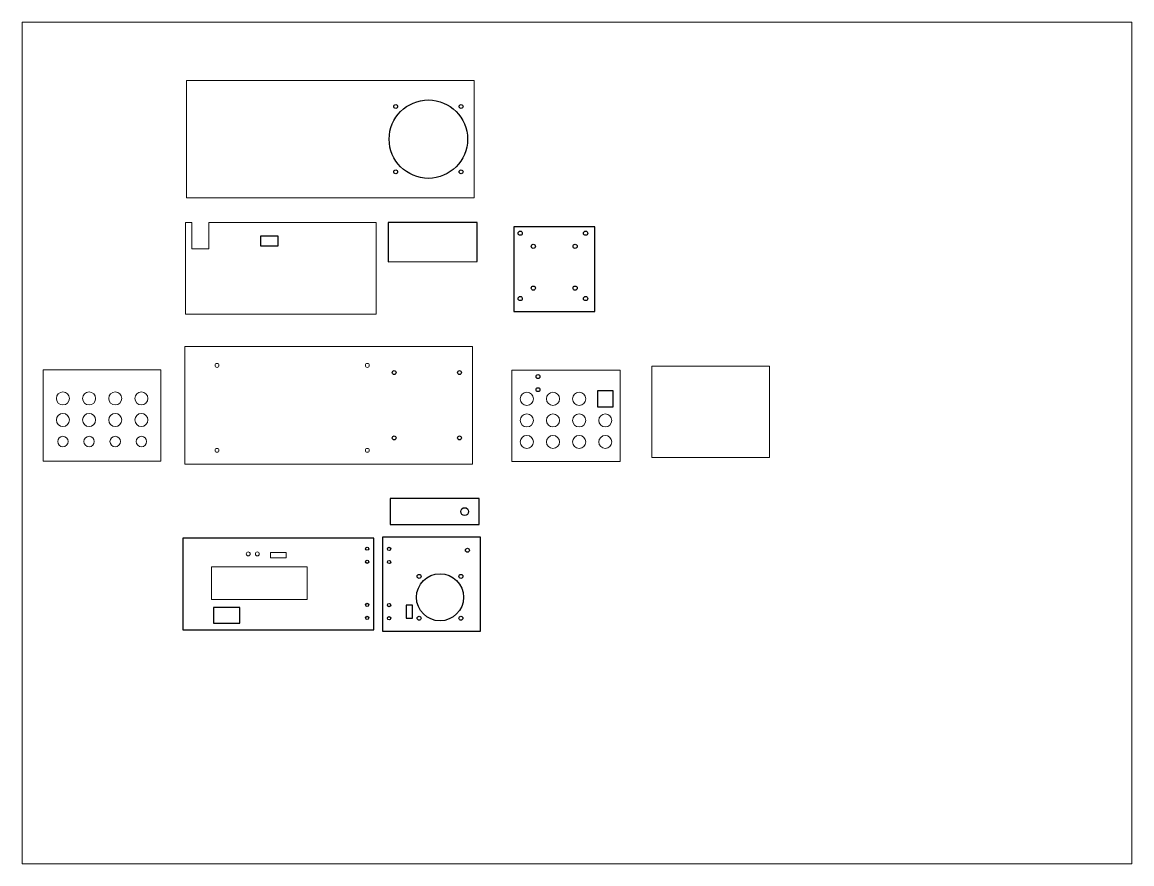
# Paper-space layout '배치1' of a CAD drawing. Header units: millimetres. Extents: x 26 to 231, y 20 to 176.
# The model-space entities are those that its viewports show. They can reach past a viewport. Long polylines and large blocks are cut down to what shows.
import ezdxf

# ---------------------------------------------------------------- set-up
doc = ezdxf.new("R2010")
doc.units = ezdxf.units.MM

msp = doc.modelspace()

# ---------------------------------------------------------------- linework, layer by layer
at = {"lineweight": 5}
for p, q in [((129.59, 329.99), (134.59, 329.99)), ((129.59, 322.99), (129.59, 322.99)), ((134.59, 329.99), (134.59, 309.99)), ((147.59, 309.99), (147.59, 329.99)), ((147.59, 329.99), (157.59, 329.99)), ((157.59, 329.99), (275.59, 329.99)), ((134.59, 309.99), (147.59, 309.99)), ((222.67, 66.48), (222.67, 61.48)), ((222.67, 61.48), (222.67, 46.48)), ((222.67, 46.48), (222.67, 41.48))]:
    msp.add_line(p, q, dxfattribs=at)
for points in [[(130.49, 348.85), (350.49, 348.85), (350.49, 438.85), (130.49, 438.85)], [(129.32, 145.24), (349.32, 145.24), (349.32, 235.24), (129.32, 235.24)], [(20.96, 147.46), (110.96, 147.46), (110.96, 217.46), (20.96, 217.46)], [(379.32, 147.15), (462.32, 147.15), (462.32, 217.15), (379.32, 217.15)], [(486.41, 150.17), (576.41, 150.17), (576.41, 220.17), (486.41, 220.17)], [(194.67, 73.48), (206.67, 73.48), (206.67, 77.48), (194.67, 77.48)]]:
    msp.add_lwpolyline(points, close=True, dxfattribs=at)
for points in [[(129.59, 329.99), (129.59, 259.99), (275.59, 259.99), (275.59, 329.99)], [(222.67, 41.48), (149.67, 41.48), (149.67, 66.48), (222.67, 66.48)]]:
    msp.add_lwpolyline(points, dxfattribs=at)
for points in [[(284.72, 300.03), (352.72, 300.29), (352.72, 330.03), (284.72, 330.03)], [(380.75, 261.87), (442.75, 261.87), (442.75, 326.87), (380.75, 326.87)], [(187.27, 319.98), (200.27, 319.98), (200.27, 311.98), (187.27, 311.98)], [(444.82, 189.15), (456.82, 189.15), (456.82, 201.15), (444.82, 201.15)], [(286.28, 98.86), (354.28, 98.86), (354.28, 118.86), (286.28, 118.86)], [(127.67, 18.48), (273.67, 18.48), (273.67, 88.48), (127.67, 88.48)], [(280.4, 17.29), (355.4, 17.29), (355.4, 89.29), (280.4, 89.29)], [(151.17, 23.48), (171.17, 23.48), (171.17, 35.48), (151.17, 35.48)], [(298.4, 27.29), (303.4, 27.29), (303.4, 37.29), (298.4, 37.29)]]:
    msp.add_lwpolyline(points, close=True)
for centre, radius in [((315.49, 393.85), 30), ((290.49, 418.85), 1.5), ((340.49, 418.85), 1.5), ((290.49, 368.85), 1.5), ((340.49, 368.85), 1.5), ((385.75, 321.87), 1.6), ((435.75, 321.87), 1.6), ((395.75, 311.87), 1.6), ((427.75, 311.87), 1.6), ((395.75, 279.87), 1.6), ((427.75, 279.87), 1.6), ((385.75, 271.87), 1.6), ((435.75, 271.87), 1.6), ((289.32, 215.24), 1.5), ((339.32, 215.24), 1.5), ((399.32, 212.15), 1.5), ((399.32, 202.15), 1.5), ((289.32, 165.24), 1.5), ((339.32, 165.24), 1.5), ((343.28, 108.86), 3), ((268.67, 80.48), 1.25), ((285.4, 80.29), 1.25), ((345.4, 79.29), 1.5), ((268.67, 70.48), 1.25), ((285.4, 70.29), 1.25), ((324.4, 43.29), 18), ((308.4, 59.29), 1.5), ((340.4, 59.29), 1.5), ((268.67, 37.48), 1.25), ((285.4, 37.29), 1.25), ((268.67, 27.48), 1.25), ((285.4, 27.29), 1.25), ((308.4, 27.29), 1.5), ((340.4, 27.29), 1.5)]:
    msp.add_circle(centre, radius)
for centre, radius in [((153.82, 220.74), 1.5), ((268.82, 220.74), 1.5), ((35.96, 195.46), 5), ((55.96, 195.46), 5), ((75.96, 195.46), 5), ((95.96, 195.46), 5), ((390.82, 195.15), 5), ((410.82, 195.15), 5), ((430.82, 195.15), 5), ((35.96, 178.96), 5), ((55.96, 178.96), 5), ((75.96, 178.96), 5), ((95.96, 178.96), 5), ((390.82, 178.65), 5), ((410.82, 178.65), 5), ((430.82, 178.65), 5), ((450.82, 178.65), 5), ((35.96, 162.46), 4), ((55.96, 162.46), 4), ((75.96, 162.46), 4), ((95.96, 162.46), 4), ((390.82, 162.15), 5), ((410.82, 162.15), 5), ((430.82, 162.15), 5), ((450.82, 162.15), 5), ((153.82, 155.74), 1.5), ((268.82, 155.74), 1.5), ((177.67, 76.48), 1.5), ((184.67, 76.48), 1.5)]:
    msp.add_circle(centre, radius, dxfattribs=at)

psp = doc.layouts.new('배치1')

# ---------------------------------------------------------------- viewports
at = {"layer": '0'}
psp.add_viewport(center=(128.5, 97.5), size=(205.6, 156), view_center_point=(429.18, 161.35), view_height=644.0095, dxfattribs=at)

doc.saveas('drawing.dxf')
